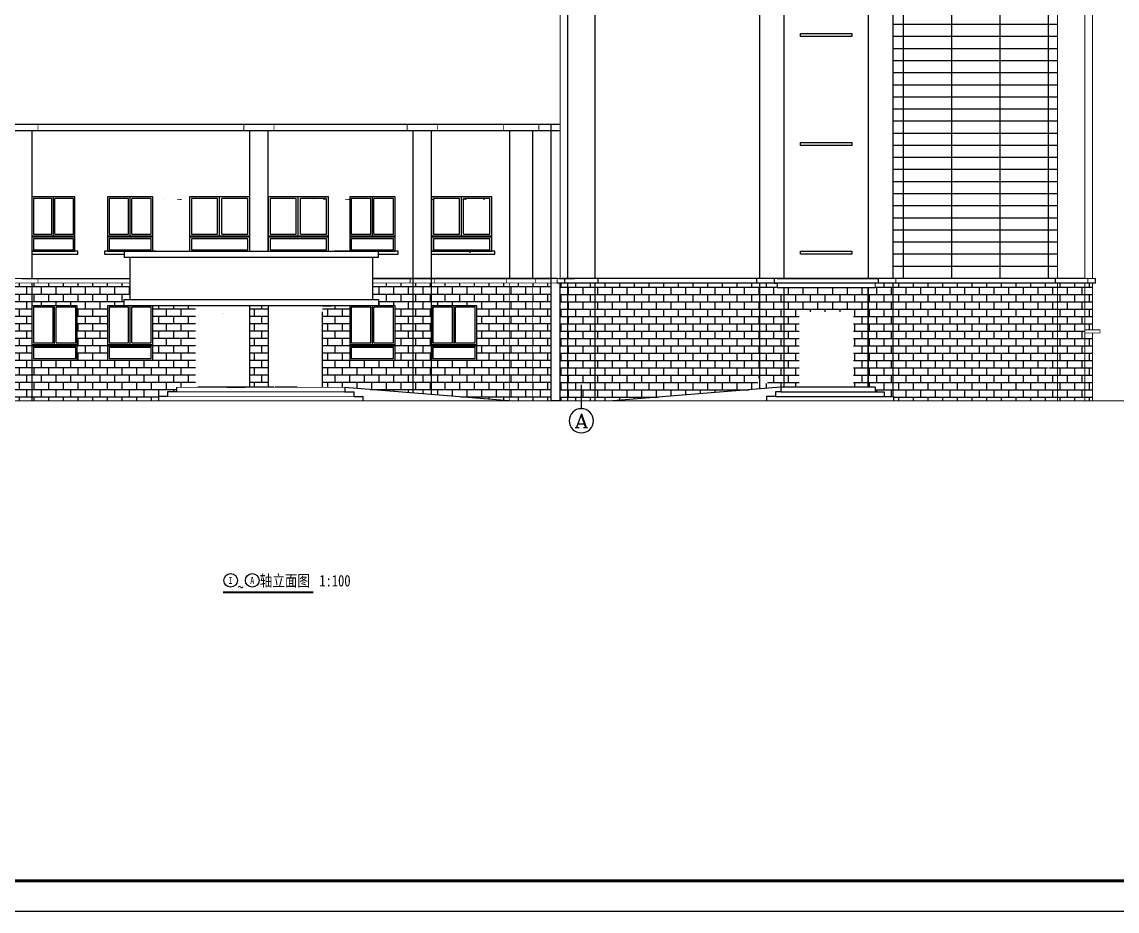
# Model space of a CAD drawing. Extents: x 39238 to 748440, y -374049 to 522939.
# Drawn here: x 425654 to 461872, y 194556 to 223972 of the extents above; entities that cross this region are included whole.
import ezdxf
from ezdxf.enums import TextEntityAlignment as Align

# ---------------------------------------------------------------- set-up
doc = ezdxf.new("R2010")
doc.units = 0
doc.header["$LTSCALE"] = 1000
doc.header["$MEASUREMENT"] = 0
for name, color, linetype in [('AXIS', 3, 'Continuous'), ('AXIS_TEXT', 7, 'Continuous'), ('DIM_SYMB', 3, 'Continuous'), ('E_LINE', 7, 'Continuous'), ('E_STAIR', 3, 'Continuous'), ('E_WALL1', 2, 'Continuous'), ('E_WINDOW', 4, 'Continuous'), ('PUB_TEXT', 7, 'Continuous'), ('TWT_TITLE', 7, 'Continuous'), ('WALL', 2, 'Continuous')]:
    doc.layers.add(name, color=color, linetype=linetype)
doc.styles.add('-宋体', font='', dxfattribs={"width": 0.8})
doc.styles.add('_TCH_AXIS', font='COMPLEX', dxfattribs={"bigfont": 'GBCBIG'})
doc.styles.add('COMPLEX', font='COMPLEX')
doc.styles.get('-宋体').set_extended_font_data('SimSun')
pattern_1 = [(0, (325375.54, 141698.46), (0, 242.6208), []), (90, (325375.54, 141698.46), (-242.6208, 242.6208), [242.6208, -242.6208])]

# ---------------------------------------------------------------- blocks, each defined once
blk = doc.blocks.new('_AXISO')
blk.add_circle((0, 0), 0.5)
at = {"layer": 'AXIS_TEXT', "style": 'COMPLEX', "width": 1.041667}
blk.add_attdef('A', text='', height=0.56, dxfattribs=at).set_placement((-0.25, -0.28), (0.25, -0.28), align=Align.FIT)
blk = doc.blocks.new('$EWDLib$00000543')
at = {"ltscale": 100}
for p, q in [((1450, 1750), (0, 1750)), ((0, 1750), (0, 0)), ((50, 1700), (50, 550)), ((675, 1700), (50, 1700)), ((675, 550), (675, 1700)), ((725, 500), (725, 1750)), ((1400, 1700), (775, 1700)), ((775, 550), (775, 1700)), ((1400, 550), (1400, 1700)), ((1450, 0), (1450, 1750)), ((50, 550), (675, 550)), ((775, 550), (1400, 550)), ((0, 500), (1450, 500)), ((1450, 450), (0, 450)), ((1400, 400), (50, 400)), ((50, 400), (50, 50)), ((1400, 50), (1400, 400)), ((0, 0), (1450, 0)), ((50, 50), (1400, 50))]:
    blk.add_line(p, q, dxfattribs=at)
blk = doc.blocks.new('*U35')
at = {"layer": 'E_WINDOW'}
for p, q in [((818, 2447), (818, 2447)), ((852, 2447), (852, 2447)), ((1636, 0), (0, 0)), ((818, 1), (818, 0)), ((852, 1), (852, 0))]:
    blk.add_line(p, q, dxfattribs=at)
blk = doc.blocks.new('*U36')
at = {"layer": 'E_WINDOW'}
for p, q in [((1, 0), (0, 0)), ((496, 0), (496, 19)), ((558, 19), (558, 0)), ((583, 19), (583, 0))]:
    blk.add_line(p, q, dxfattribs=at)
blk = doc.blocks.new('*U37')
at = {"layer": 'E_WINDOW'}
for p, q in [((0, 0), (0, 19)), ((25, 19), (25, 0)), ((88, 0), (88, 19)), ((688, 0), (688, 19))]:
    blk.add_line(p, q, dxfattribs=at)
blk = doc.blocks.new('*U38')
at = {"layer": 'E_WINDOW'}
for p, q in [((0, 0), (0, 19)), ((25, 0), (25, 19))]:
    blk.add_line(p, q, dxfattribs=at)
blk = doc.blocks.new('*U39')
at = {"layer": 'E_WINDOW'}
for p, q in [((0, 0), (1, 0)), ((371, 0), (371, 19)), ((433, 0), (433, 19)), ((496, 19), (496, 0)), ((1096, 0), (1096, 19)), ((1158, 0), (1158, 19)), ((1183, 0), (1183, 19))]:
    blk.add_line(p, q, dxfattribs=at)

msp = doc.modelspace()

# ---------------------------------------------------------------- hatches: boundary and pattern name
h = msp.add_hatch()
h.set_pattern_fill('AR-B816', color=253, scale=200)
h.set_pattern_definition(pattern_1)
h.paths.add_polyline_path([(425225, 215334), (423848, 215334), (423848, 211434), (425225, 211434)])
h.paths.add_polyline_path([(425985, 215334), (425225, 215334), (425225, 211434), (425985, 211434)])
h = msp.add_hatch()
h.set_pattern_fill('AR-B816', color=253, scale=200)
h.set_pattern_definition(pattern_1)
h.paths.add_polyline_path([(429235, 215334), (425985, 215334), (425985, 214584), (427485, 214584), (427485, 212784), (425985, 212784), (425985, 211434), (426545, 211434), (430171, 211434), (430171, 211584), (430471, 211584), (430471, 211734), (430771, 211734), (430771, 211884), (431394, 211884), (431394, 214584), (429985, 214584), (429985, 212784), (428485, 212784), (428485, 214584), (429035, 214584), (429035, 214784), (429235, 214784)])
h = msp.add_hatch()
h.set_pattern_fill('AR-B816', color=253, scale=200)
h.set_pattern_definition(pattern_1)
h.paths.add_polyline_path([(438594, 215334), (438494, 215334), (437244, 215334), (437244, 214784), (437444, 214784), (437444, 214584), (437994, 214584), (437994, 212784), (436494, 212784), (436494, 214584), (435594, 214584), (435594, 211884), (436334, 211884), (438594, 211701)])
h = msp.add_hatch()
h.set_pattern_fill('AR-B816', color=253, scale=200)
h.set_pattern_definition(pattern_1)
h.paths.add_polyline_path([(439194, 215334), (438594, 215334), (438594, 211701), (439194, 211652), (439194, 214584)])
h = msp.add_hatch()
h.set_pattern_fill('AR-B816', color=253, scale=200)
h.set_pattern_definition(pattern_1)
h.paths.add_polyline_path([(441788, 215334), (441688, 215334), (439194, 215334), (439194, 214584), (440694, 214584), (440694, 212784), (439194, 212784), (439194, 211652), (441788, 211442)])
h = msp.add_hatch()
h.set_pattern_fill('AR-B816', color=253, scale=200)
h.set_pattern_definition(pattern_1)
h.paths.add_polyline_path([(442548, 215334), (441788, 215334), (441788, 211442), (441894, 211434), (442548, 211434)])
h.paths.add_polyline_path([(443155, 215334), (442548, 215334), (442548, 211434), (443155, 211434)])
h = msp.add_hatch()
h.set_pattern_fill('AR-B816', color=253, scale=200)
h.set_pattern_definition([(180, (315142.4, 131490.61), (0, 242.6208), []), (90, (315142.4, 131490.61), (242.6208, 242.6208), [242.6208, -242.6208])])
h.paths.add_polyline_path([(459905, 215334), (459930, 215334), (460804, 215334), (460804, 211434), (459905, 211434)])
h.paths.add_polyline_path([(456682, 215334), (459905, 215334), (459905, 211434), (459594, 211434), (459594, 212509, 1), (459594, 212549, 1), (459594, 212509), (459594, 211434), (456682, 211434)])
h.paths.add_polyline_path([(454455, 215334), (454555, 215334), (456682, 215334), (456682, 211434), (454474, 211434), (454474, 211584), (454455, 211584)])
h.paths.add_polyline_path([(453655, 215184), (453874, 215184), (453874, 215334), (453974, 215334), (453974, 215334), (454455, 215334), (454455, 211584), (454174, 211584), (454174, 211734), (453874, 211734), (453874, 211884), (453655, 211884)])
h.paths.add_polyline_path([(453154, 214384), (451354, 214384), (451354, 211884), (450855, 211884), (450855, 215184), (453634, 215184), (453634, 211884), (453154, 211884)])
h.paths.add_polyline_path([(450055, 215334), (450534, 215334), (450534, 215334), (450634, 215334), (450634, 215184), (450855, 215184), (450855, 211884), (450754, 211884), (450055, 211827), (450055, 211884), (450152, 211884), (450452, 212184), (450055, 212184)])
h.paths.add_polyline_path([(444605, 215334), (444705, 215334), (444705, 215334), (449955, 215334), (449955, 215334), (450055, 215334), (450055, 212184), (449852, 212184), (450055, 211980), (450055, 211827), (445194, 211434), (444605, 211434)])
h.paths.add_polyline_path([(443704, 215334), (444605, 215334), (444605, 211434), (443704, 211434)])
h.paths.add_polyline_path([(443455, 215334), (443704, 215334), (443704, 211434), (443455, 211434)])
h.paths.add_polyline_path([(460804, 213784), (461055, 213784), (461055, 215334), (460804, 215334)])
h.paths.add_polyline_path([(461055, 213684), (460804, 213684), (460804, 211434), (461055, 211434)])
h = msp.add_hatch()
h.set_pattern_fill('AR-B816', color=253, scale=200)
h.set_pattern_definition(pattern_1)
h.paths.add_polyline_path([(433794, 214584), (433194, 214584), (433194, 211884), (433794, 211884)])

# ---------------------------------------------------------------- linework, layer by layer
at = {"color": 253}
for p, q in [((454805, 215484), (454805, 235884)), ((456405, 215484), (456405, 235884)), ((458005, 215484), (458005, 235884)), ((459605, 215484), (459605, 235884)), ((459905, 223884), (454455, 223884)), ((459905, 223484), (454455, 223484)), ((459905, 223084), (454455, 223084)), ((459905, 222684), (454455, 222684)), ((459905, 222284), (454455, 222284)), ((459905, 221884), (454455, 221884)), ((459905, 221484), (454455, 221484)), ((459905, 221084), (454455, 221084)), ((459905, 220684), (454455, 220684)), ((459905, 220284), (454455, 220284)), ((459905, 219884), (454455, 219884)), ((459905, 219484), (454455, 219484)), ((459905, 219084), (454455, 219084)), ((459905, 218684), (454455, 218684)), ((459905, 218284), (454455, 218284)), ((459905, 217884), (454455, 217884)), ((459905, 217484), (454455, 217484)), ((459905, 217084), (454455, 217084)), ((459905, 216684), (454455, 216684)), ((459905, 216284), (454455, 216284)), ((459905, 215884), (454455, 215884))]:
    msp.add_line(p, q, dxfattribs=at)
for p, q in [((423548, 220584), (443455, 220584)), ((443155, 211434), (443155, 220584)), ((423548, 220384), (443455, 220384)), ((425985, 220384), (425985, 215484)), ((429235, 216384), (429035, 216384)), ((429035, 216384), (429035, 216184)), ((437444, 216384), (437244, 216384)), ((437444, 216184), (437444, 216384)), ((429035, 216184), (437244, 216184)), ((437244, 216184), (437444, 216184)), ((425985, 215334), (425985, 211434)), ((443355, 215484), (437244, 215484)), ((459905, 215484), (454455, 215484)), ((459905, 215484), (459505, 215484)), ((429035, 214584), (429035, 214784)), ((429035, 214784), (437244, 214784)), ((437244, 214784), (437444, 214784)), ((437444, 214784), (437444, 214584)), ((429235, 214584), (429035, 214584)), ((431394, 214584), (431094, 214584)), ((435594, 214584), (435894, 214584)), ((437444, 214584), (437244, 214584)), ((430771, 211884), (430771, 211734)), ((436334, 211884), (436334, 211734)), ((430471, 211584), (430171, 211584)), ((430171, 211584), (430171, 211434)), ((430771, 211734), (430471, 211734)), ((430471, 211734), (430471, 211584)), ((436334, 211734), (436634, 211734)), ((436634, 211734), (436634, 211584)), ((436634, 211584), (436934, 211584)), ((436934, 211584), (436934, 211434)), ((443455, 211434), (443155, 211434))]:
    msp.add_line(p, q)
msp.add_lwpolyline([(460804, 215484, 40, 40, 0), (460804, 236484, 40, 40, 0), (457935, 236484, 40, 40, 0), (453634, 236484, 40, 40, 0), (453634, 234684, 40, 40, 0), (449082, 234684, 40, 40, 0), (443504, 234684, 40, 40, 0), (443504, 234484, 40, 40, 0), (443704, 234484, 40, 40, 0), (443704, 215484, 0, 0, 0)], format="xyseb")
for points, const_width in [([(460554, 236484), (461055, 236484), (461055, 215484)], 35), ([(454455, 215484), (454455, 235884), (459905, 235884), (459905, 215484)], 35), ([(453634, 234684), (453652, 215484)], 35), ([(443455, 234484), (443455, 215484)], 35), ([(444605, 234484), (444605, 215484)], 35), ([(450055, 215484), (450055, 234484)], 35), ([(450855, 234484), (450855, 215484)], 35), ([(423548, 220584), (443455, 220584)], 25), ([(425985, 220584), (426185, 220584), (426185, 220384)], 25), ([(433194, 220584), (432994, 220584), (432994, 220384), (433194, 220384)], 25), ([(433794, 220584), (433994, 220584), (433994, 220384)], 25), ([(438594, 220584), (438394, 220584), (438394, 220384), (438594, 220384)], 25), ([(439194, 220584), (439394, 220584), (439394, 220384)], 25), ([(441788, 220584), (441588, 220584), (441588, 220384), (441788, 220384)], 25), ([(442548, 220584), (442748, 220584), (442748, 220384)], 25), ([(443455, 220384), (423548, 220384)], 25), ([(425985, 220384), (425985, 215484)], 25), ([(433194, 220384), (433194, 216384)], 25), ([(433794, 220384), (433794, 216384)], 25), ([(438594, 220384), (438594, 215484)], 25), ([(439194, 215484), (439194, 220384)], 25), ([(441788, 220384), (441788, 215484)], 25), ([(442548, 215484), (442548, 220384)], 25), ([(429235, 216184), (429235, 214784)], 25), ([(437244, 216184), (437244, 214784)], 25), ([(429235, 215484), (423634, 215484)], 25), ([(425985, 215484), (426185, 215484), (426185, 215334)], 25), ([(443355, 215484), (437244, 215484)], 25), ([(438594, 215484), (438494, 215484), (438494, 215334), (438594, 215334)], 25), ([(439194, 215484), (439294, 215484), (439294, 215334), (439194, 215334)], 25), ([(441788, 215484), (441688, 215484), (441688, 215334), (441788, 215334)], 25), ([(442548, 215484), (442648, 215484), (442648, 215334), (442548, 215334)], 25), ([(443455, 215484), (443355, 215484), (443355, 215334), (443455, 215334)], 40), ([(443455, 215484), (461055, 215484)], 35), ([(443704, 215484), (443604, 215484), (443604, 215334), (443704, 215334)], 40), ([(444605, 215484), (444705, 215484), (444705, 215334), (444605, 215334)], 40), ([(450055, 215484), (449955, 215484), (449955, 215334), (450055, 215334)], 40), ([(450634, 215484), (450534, 215484), (450534, 215334), (450634, 215334)], 40), ([(453874, 215484), (453974, 215484), (453974, 215334), (453874, 215334)], 40), ([(454455, 215484), (454555, 215484), (454555, 215334), (454455, 215334)], 40), ([(459930, 215484), (459830, 215484), (459830, 215334), (459930, 215334)], 40), ([(460804, 215484), (460904, 215484), (460904, 215334), (460804, 215334)], 40), ([(461055, 215484), (461155, 215484), (461155, 215334), (461055, 215334)], 40), ([(429235, 215334), (423634, 215334)], 25), ([(425985, 215334), (425985, 211434)], 25), ([(443405, 215334), (437244, 215334)], 25), ([(438594, 215334), (438594, 211701)], 25), ([(439194, 215334), (439194, 211652)], 25), ([(441788, 215334), (441788, 211434)], 25), ([(442548, 215334), (442548, 211434)], 25), ([(443455, 215334), (443455, 211434)], 35), ([(443455, 215334), (461055, 215334)], 35), ([(443704, 215334), (443704, 211434)], 40), ([(444605, 215334), (444605, 211434)], 35), ([(450055, 211827), (450055, 215334)], 35), ([(450634, 215334), (450634, 215184), (453874, 215184), (453874, 215334)], 35), ([(450855, 215184), (450855, 211884)], 35), ([(453652, 215184), (453655, 211884)], 35), ([(454455, 211584), (454455, 215334)], 35), ([(459905, 215334), (459905, 211434)], 35), ([(460804, 211434), (460804, 215334)], 40), ([(461055, 215334), (461055, 213784)], 35), ([(433194, 214584), (433194, 211884)], 25), ([(433794, 214584), (433794, 211884)], 25), ([(460804, 213684), (461306, 213684), (461306, 213784), (460804, 213784)], 25), ([(461055, 213684), (461055, 211434)], 35), ([(430171, 211434), (430171, 211584), (430471, 211584), (430471, 211734), (430771, 211734), (430771, 211884), (436334, 211884), (436334, 211734), (436634, 211734), (436634, 211584), (436934, 211584), (436934, 211434)], 25), ([(441788, 211442), (436334, 211884)], 25), ([(436634, 211584), (430471, 211584)], 25), ([(430771, 211734), (436334, 211734)], 25)]:
    msp.add_lwpolyline(points, dxfattribs=dict(const_width=const_width))
at = {"const_width": 25}
for points in [[(437444, 216384), (429035, 216384), (429035, 216184), (437444, 216184)], [(437444, 214784), (429035, 214784), (429035, 214584), (437444, 214584)]]:
    msp.add_lwpolyline(points, close=True, dxfattribs=at)
for points in [[(429235, 216384), (437244, 216384)], [(429235, 214784), (429235, 216184)], [(437244, 216184), (437244, 214784)], [(460804, 215484), (443604, 215484)], [(460804, 215334), (443604, 215334)], [(450634, 215484), (450534, 215484), (450534, 215334), (450634, 215334)], [(453874, 215484), (453974, 215484), (453974, 215334), (453874, 215334)], [(437244, 214584), (429235, 214584)], [(436334, 211884), (441894, 211434)], [(450754, 211884), (445194, 211434)]]:
    msp.add_lwpolyline(points)
at = {"layer": 'AXIS'}
msp.add_line((444154, 211965), (444154, 211176), dxfattribs=at)
at = {"layer": 'DIM_SYMB', "color": 3, "const_width": 70}
msp.add_lwpolyline([(432306, 205099), (435290, 205099)], dxfattribs=at)
at = {"layer": 'E_LINE'}
for p, q in [((453655, 215484), (453655, 236484)), ((444605, 234484), (444605, 215484)), ((450055, 215484), (450055, 234484)), ((450855, 234484), (450855, 215484)), ((433194, 216384), (433194, 220384)), ((433794, 216384), (433794, 220384)), ((438594, 211701), (438594, 220384)), ((439194, 211652), (439194, 220384)), ((441788, 215484), (441788, 220384)), ((442548, 215484), (442548, 220384)), ((442548, 215484), (442548, 220384)), ((430907, 218085), (430907, 218104)), ((436468, 218085), (436468, 218104)), ((439248, 218085), (439248, 218104)), ((425654, 215484), (429235, 215484)), ((428127, 215484), (428887, 215484)), ((428887, 215484), (429235, 215484)), ((437244, 215484), (437834, 215484)), ((437244, 215484), (441027, 215484)), ((438434, 215484), (437834, 215484)), ((438434, 215484), (441014, 215484)), ((441614, 215484), (441014, 215484)), ((441027, 215484), (443155, 215484)), ((443426, 215484), (443505, 215484)), ((443455, 211434), (443455, 215334)), ((443455, 211434), (443455, 215334)), ((443926, 215484), (443505, 215484)), ((443505, 215484), (443926, 215484)), ((444605, 215334), (444605, 211434)), ((450055, 211827), (450055, 215334)), ((450855, 215184), (450855, 211884)), ((453655, 211884), (453655, 215184)), ((427485, 212784), (427485, 214584)), ((433194, 211884), (433194, 214584)), ((433794, 214584), (433794, 211884)), ((437994, 212784), (437994, 214584)), ((439194, 211652), (439194, 214584)), ((440694, 212784), (440694, 214584)), ((435594, 211884), (435594, 214384)), ((432434, 211884), (433034, 211884)), ((433989, 211884), (433116, 211884)), ((434034, 211884), (434034, 211885)), ((434752, 211884), (434034, 211884))]:
    msp.add_line(p, q, dxfattribs=at)
at = {"layer": 'E_STAIR'}
msp.add_line((440444, 216369), (440504, 216369), dxfattribs=at)
at = {"layer": 'E_WALL1'}
for points in [[(453104, 223584), (453104, 223484), (451404, 223484), (451404, 223584), (453104, 223584)], [(453104, 219984), (453104, 219884), (451404, 219884), (451404, 219984), (453104, 219984)], [(425985, 216284), (427505, 216284), (427505, 216384), (425985, 216384)], [(428385, 216384), (428385, 216284), (429035, 216284)], [(430085, 216384), (428385, 216384)], [(437444, 216284), (438094, 216284), (438094, 216384), (435994, 216384)], [(439194, 216284), (441294, 216284), (441294, 216384), (439194, 216384)], [(453104, 216384), (453104, 216284), (451404, 216284), (451404, 216384), (453104, 216384)]]:
    msp.add_lwpolyline(points, dxfattribs=at)
at = {"layer": 'PUB_TEXT', "color": 3}
for centre in [(432556, 205496), (433272, 205496)]:
    msp.add_circle(centre, 225, dxfattribs=at)
at = {"layer": 'TWT_TITLE'}
msp.add_lwpolyline([(395638, 194556), (479738, 194556), (479738, 253956), (395638, 253956)], close=True, dxfattribs=at)
at = {"layer": 'TWT_TITLE', "const_width": 100}
msp.add_lwpolyline([(398138, 195556), (478738, 195556), (478738, 252956), (398138, 252956)], close=True, dxfattribs=at)
at = {"layer": 'WALL', "ltscale": 10}
for p, q in [((454455, 235884), (454455, 215484)), ((453634, 215184), (453634, 211884)), ((454455, 215334), (454455, 211584)), ((453874, 211884), (450754, 211884)), ((450754, 211884), (450754, 211734)), ((453874, 211884), (453874, 211734)), ((450574, 211584), (450274, 211584)), ((450274, 211584), (450274, 211434)), ((450754, 211734), (450574, 211734)), ((450574, 211734), (450574, 211584)), ((450574, 211584), (454174, 211584)), ((450754, 211734), (454174, 211734)), ((454174, 211734), (454174, 211584)), ((454174, 211584), (454474, 211584)), ((454474, 211584), (454474, 211434))]:
    msp.add_line(p, q, dxfattribs=at)
for points in [[(450634, 215484), (453874, 215484)], [(450634, 215334), (450634, 215184)], [(450634, 215184), (453874, 215184)]]:
    msp.add_lwpolyline(points, dxfattribs=at)
at = {"layer": 'WALL', "ltscale": 10, "const_width": 40}
for points in [[(426545, 211434), (402558, 211434)], [(426545, 211434), (464032, 211434)]]:
    msp.add_lwpolyline(points, dxfattribs=at)

# ---------------------------------------------------------------- block references
at = {"layer": 'AXIS'}
ref = msp.add_blockref('_AXISO', (444154, 210776), dxfattribs=dict(at, xscale=-800, yscale=800, zscale=800))
ref.add_attrib('A', 'A', dxfattribs={"layer": 'AXIS_TEXT', "height": 453, "style": '_TCH_AXIS', "width": 1.166667}).set_placement((443928, 210549), (444381, 210549), align=Align.FIT)
at = {"layer": 'E_WINDOW', "yscale": 1.028571428556461}
for p, xscale in [((425985, 216384), 0.9793103453121148), ((428485, 216384), 1.034482758666854), ((431194, 216384), 1.379310344811529), ((433794, 216384), 1.379310344811529), ((436494, 216384), 1.034482758608647), ((439194, 216384), 1.379310344811529), ((425985, 212784), 1.034482758666854), ((428485, 212784), 1.034482758666854), ((436494, 212784), 1.034482758608647), ((439194, 212784), 1.034482758608647)]:
    msp.add_blockref('$EWDLib$00000543', p, dxfattribs=dict(at, xscale=xscale))
at = {"layer": 'E_WINDOW'}
for name, p in [('*U36', (430324, 218085)), ('*U39', (435284, 218085)), ('*U38', (439223, 218085)), ('*U37', (440248, 218085)), ('*U35', (431476, 211884))]:
    msp.add_blockref(name, p, dxfattribs=at)

# ---------------------------------------------------------------- texts
at = {"layer": 'PUB_TEXT', "color": 3, "style": '-宋体', "width": 0.8}
for s, height, p in [('轴立面图', 379.7, (433522, 205296)), ('1:100', 379.7, (435490, 205296)), ('~', 380, (432784, 205084))]:
    msp.add_text(s, height=height, dxfattribs=at).set_placement(p)
at = {"layer": 'PUB_TEXT', "color": 3, "style": '-宋体'}
for s, height, width, p, p2 in [('I', 232, 0.842105, (432487, 205380), (432626, 205380)), ('A', 233, 0.818182, (433205, 205379), (433340, 205379))]:
    msp.add_text(s, height=height, dxfattribs=dict(at, width=width)).set_placement(p, p2, align=Align.FIT)

doc.saveas('drawing.dxf')
